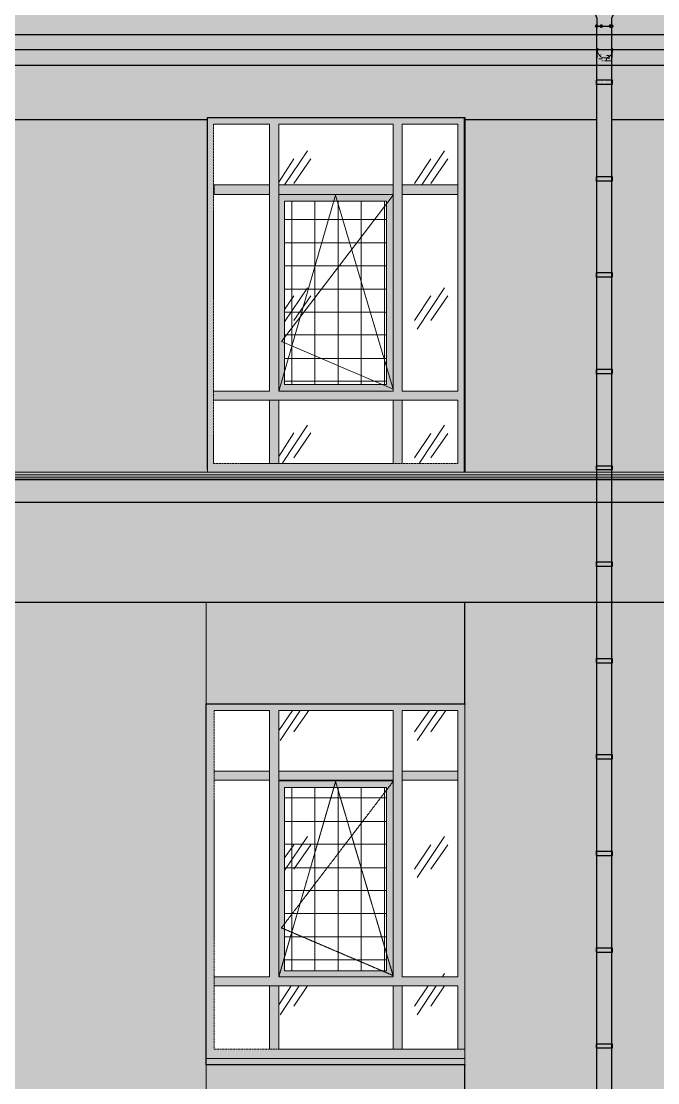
# Model space of a CAD drawing. Header units: millimetres. Extents: x -11345 to 411485, y -9810 to 73012.
# Drawn here: x 302648 to 306775, y 7960 to 14842 of the extents above; entities that cross this region are included whole.
import ezdxf

# ---------------------------------------------------------------- set-up
doc = ezdxf.new("R2010")
doc.units = ezdxf.units.MM
doc.linetypes.add('PDF_IMPORT', pattern=[1, 0.8, -0.2])
for name, color, linetype in [('PDF _Линии', 7, 'Continuous'), ('PDF _Стены внутренние', 7, 'Continuous'), ('PDF _Стены наружные', 7, 'Continuous'), ('PDF _Узлы', 7, 'Continuous')]:
    doc.layers.add(name, color=color, linetype=linetype)
for name, color, linetype, true_color in [('PDF _Обобщенные модели', 7, 'Continuous', 0xb5bcbf), ('PDF _Ограждение', 7, 'Continuous', 0x7f7f7f), ('PDF _Окна', 7, 'Continuous', 0x383e42), ('PDF _Стены штриховка поверхности', 7, 'Continuous', 0xcacbcc)]:
    doc.layers.add(name, color=color, linetype=linetype, true_color=true_color)

msp = doc.modelspace()

# ---------------------------------------------------------------- hatches: boundary and pattern name
at = {"layer": 'PDF _Линии', "transparency": 33554559}
for points in [[(306392.28528, 14810.18286), (306388.05225, 14818.64894), (306379.58617, 14822.88197), (306371.12009, 14818.64894), (306366.88705, 14810.18286), (306371.12009, 14801.71678), (306379.58617, 14797.48374), (306388.05225, 14801.71678)], [(306392.28528, 14810.18286), (306388.05225, 14818.64894), (306379.58617, 14822.88197), (306371.12009, 14818.64894), (306366.88705, 14810.18286), (306371.12009, 14801.71678), (306379.58617, 14797.48374), (306388.05225, 14801.71678)], [(306421.91655, 14810.18286), (306417.68351, 14818.64894), (306409.21744, 14822.88197), (306400.75136, 14818.64894), (306396.51832, 14810.18286), (306400.75136, 14801.71678), (306409.21744, 14797.48374), (306417.68351, 14801.71678)], [(306481.17909, 14810.18286), (306476.94605, 14818.64894), (306468.47997, 14822.88197), (306460.0139, 14818.64894), (306455.78086, 14810.18286), (306460.0139, 14801.71678), (306468.47997, 14797.48374), (306476.94605, 14801.71678)], [(306489.64517, 14810.18286), (306485.41213, 14818.64894), (306476.94605, 14822.88197), (306468.47997, 14818.64894), (306464.24694, 14810.18286), (306468.47997, 14801.71678), (306476.94605, 14797.48374), (306485.41213, 14801.71678)], [(306489.64517, 14810.18286), (306485.41213, 14818.64894), (306476.94605, 14822.88197), (306468.47997, 14818.64894), (306464.24694, 14810.18286), (306468.47997, 14801.71678), (306476.94605, 14797.48374), (306485.41213, 14801.71678)]]:
    msp.add_hatch(color=256, dxfattribs=at).paths.add_polyline_path(points)
at = {"layer": 'PDF _Обобщенные модели', "transparency": 33554559}
h = msp.add_hatch(color=256, dxfattribs=at)
h.paths.add_polyline_path([(306527.74251, 15030.30085), (306531.97555, 15038.76693), (306536.20859, 15042.99997), (306510.81036, 15042.99997), (306506.57732, 15038.76693), (306489.64517, 14996.43655), (306481.17909, 14987.97047), (306460.0139, 14962.57224), (306443.08174, 14958.3392), (306421.91655, 14954.10616), (306417.68351, 14958.3392), (306409.21744, 14958.3392), (306392.28528, 14962.57224), (306388.05225, 14971.03832), (306366.88705, 14996.43655), (306362.65402, 15000.66958), (306345.72186, 15042.99997), (306324.55667, 15042.99997), (306349.9549, 15000.66958), (306349.9549, 14996.43655), (306366.88705, 14971.03832), (306362.65402, 14975.27135), (306354.18794, 14987.97047), (306349.9549, 14996.43655), (306345.72186, 15004.90262), (306337.25579, 15017.60174), (306328.78971, 15030.30085), (306333.02275, 15017.60174), (306337.25579, 15004.90262), (306337.25579, 14987.97047), (306333.02275, 14975.27135), (306333.02275, 14971.03832), (306337.25579, 14958.3392), (306345.72186, 14937.17401), (306349.9549, 14924.47489), (306354.18794, 14916.00882), (306379.58617, 14860.97932), (306379.58617, 14636.62829), (306383.81921, 14628.16221), (306383.81921, 14623.92917), (306379.58617, 14636.62829), (306379.58617, 14458.84068), (306375.35313, 14458.84068), (306379.58617, 14433.44245), (306379.58617, 13832.351), (306375.35313, 13832.351), (306379.58617, 13806.95277), (306379.58617, 13210.09436), (306375.35313, 13210.09436), (306379.58617, 13184.69613), (306379.58617, 12583.60469), (306375.35313, 12583.60469), (306379.58617, 12558.20646), (306379.58617, 11957.11501), (306375.35313, 11957.11501), (306375.35313, 11935.94982), (306379.58617, 11935.94982), (306379.58617, 11334.85838), (306375.35313, 11334.85838), (306379.58617, 11309.46014), (306379.58617, 10708.3687), (306375.35313, 10708.3687), (306379.58617, 10682.97047), (306379.58617, 10086.11206), (306375.35313, 10086.11206), (306375.35313, 10060.71383), (306379.58617, 10060.71383), (306379.58617, 9459.62239), (306375.35313, 9459.62239), (306375.35313, 9434.22416), (306379.58617, 9434.22416), (306379.58617, 8833.13271), (306375.35313, 8833.13271), (306379.58617, 8807.73448), (306379.58617, 8210.87607), (306375.35313, 8210.87607), (306379.58617, 8185.47784), (306379.58617, 7584.3864), (306375.35313, 7584.3864), (306375.35313, 7558.98817), (306379.58617, 7558.98817), (306379.58617, 6957.89672), (306375.35313, 6957.89672), (306375.35313, 6932.49849), (306379.58617, 6932.49849), (306379.58617, 6335.64009), (306375.35313, 6335.64009), (306375.35313, 6310.24186), (306379.58617, 6310.24186), (306379.58617, 5709.15041), (306375.35313, 5709.15041), (306379.58617, 5683.75218), (306379.58617, 5412.83773), (306476.94605, 5412.83773), (306476.94605, 14632.39525), (306472.71301, 14623.92917), (306472.71301, 14628.16221), (306476.94605, 14636.62829), (306476.94605, 14860.97932), (306502.34428, 14916.00882), (306506.57732, 14924.47489), (306510.81036, 14937.17401), (306515.0434, 14945.64009), (306523.50947, 14966.80528), (306527.74251, 14971.03832), (306523.50947, 14983.73743), (306523.50947, 15009.13566), (306527.74251, 15026.06781)])
h.paths.add_polyline_path([(306502.34428, 14987.97047), (306504.4608, 14990.08699), (306502.34428, 14983.73743), (306493.8782, 14975.27135)], flags=0)
h.paths.add_polyline_path([(306485.41213, 14962.57224), (306489.64517, 14968.9218), (306489.64517, 14966.80528), (306481.17909, 14956.22268), (306481.17909, 14958.3392)], flags=0)
h.paths.add_polyline_path([(306388.05225, 14636.62829), (306385.93573, 14642.97784), (306392.28528, 14636.62829)], flags=0)
h.paths.add_polyline_path([(306409.21744, 14623.92917), (306417.68351, 14619.69613), (306413.45048, 14619.69613)], flags=0)
h.paths.add_polyline_path([(306392.28528, 14615.46309), (306400.75136, 14611.23006), (306404.9844, 14606.99702), (306396.51832, 14611.23006)], flags=0)
h.paths.add_polyline_path([(306468.47997, 14606.99702), (306464.24694, 14598.53094), (306464.24694, 14602.76398)], flags=0)
h.paths.add_polyline_path([(306455.78086, 14594.2979), (306451.54782, 14590.06486), (306443.08174, 14587.24284), (306443.08174, 14590.06486), (306447.31478, 14590.06486)], flags=0)
h.paths.add_polyline_path([(306430.38263, 14458.84068), (306430.38263, 14433.44245), (306426.14959, 14458.84068)], flags=0)
h.paths.add_polyline_path([(306417.68351, 14598.53094), (306417.68351, 14589.00661), (306416.52905, 14589.29522), (306414.50874, 14595.35616)], flags=0)
h.paths.add_polyline_path([(306438.84871, 14602.76398), (306430.38263, 14598.53094), (306434.61567, 14602.76398), (306427.84281, 14599.37755), (306417.68351, 14602.76398), (306434.61567, 14602.76398)], flags=0)
h.paths.add_polyline_path([(306460.0139, 14615.46309), (306460.0139, 14612.64107), (306455.78086, 14609.81904), (306455.78086, 14611.23006)], flags=0)
h.paths.add_polyline_path([(306472.71301, 14649.3274), (306472.71301, 14645.09436), (306468.47997, 14640.86132)], flags=0)
for points in [[(306379.58617, 14458.84068), (306379.58617, 14463.07371), (306375.35313, 14463.07371), (306371.12009, 14458.84068), (306375.35313, 14454.60764), (306379.58617, 14454.60764)], [(306379.58617, 14433.44245), (306379.58617, 14437.67548), (306375.35313, 14437.67548), (306371.12009, 14433.44245), (306375.35313, 14429.20941), (306379.58617, 14429.20941)], [(306379.58617, 13832.351), (306379.58617, 13836.58404), (306375.35313, 13836.58404), (306371.12009, 13832.351), (306375.35313, 13828.11796), (306379.58617, 13828.11796)], [(306379.58617, 13806.95277), (306379.58617, 13811.18581), (306375.35313, 13811.18581), (306371.12009, 13806.95277), (306375.35313, 13802.71973), (306379.58617, 13802.71973)], [(306379.58617, 13210.09436), (306379.58617, 13214.3274), (306375.35313, 13214.3274), (306371.12009, 13210.09436), (306375.35313, 13205.86132), (306379.58617, 13205.86132)], [(306379.58617, 13184.69613), (306379.58617, 13188.92917), (306375.35313, 13188.92917), (306371.12009, 13184.69613), (306375.35313, 13180.46309), (306379.58617, 13180.46309)], [(306379.58617, 12583.60469), (306379.58617, 12587.83773), (306375.35313, 12587.83773), (306371.12009, 12583.60469), (306375.35313, 12579.37165), (306379.58617, 12579.37165)], [(306379.58617, 12558.20646), (306379.58617, 12562.4395), (306375.35313, 12562.4395), (306371.12009, 12558.20646), (306375.35313, 12553.97342), (306379.58617, 12553.97342)], [(306379.58617, 11957.11501), (306379.58617, 11961.34805), (306375.35313, 11961.34805), (306371.12009, 11957.11501), (306375.35313, 11952.88197), (306379.58617, 11952.88197)], [(306379.58617, 11935.94982), (306379.58617, 11940.18286), (306375.35313, 11940.18286), (306371.12009, 11935.94982), (306375.35313, 11931.71678), (306379.58617, 11931.71678)], [(306379.58617, 11334.85838), (306379.58617, 11339.09141), (306375.35313, 11339.09141), (306371.12009, 11334.85838), (306375.35313, 11330.62534), (306379.58617, 11330.62534)], [(306379.58617, 11309.46014), (306379.58617, 11313.69318), (306375.35313, 11313.69318), (306371.12009, 11309.46014), (306375.35313, 11305.22711), (306379.58617, 11305.22711)], [(306379.58617, 10708.3687), (306379.58617, 10712.60174), (306375.35313, 10712.60174), (306371.12009, 10708.3687), (306375.35313, 10704.13566), (306379.58617, 10704.13566)], [(306379.58617, 10682.97047), (306379.58617, 10687.20351), (306375.35313, 10687.20351), (306371.12009, 10682.97047), (306375.35313, 10678.73743), (306379.58617, 10678.73743)], [(306379.58617, 10086.11206), (306379.58617, 10090.3451), (306375.35313, 10090.3451), (306371.12009, 10086.11206), (306375.35313, 10081.87902), (306379.58617, 10081.87902)], [(306379.58617, 10060.71383), (306379.58617, 10064.94687), (306375.35313, 10064.94687), (306371.12009, 10060.71383), (306375.35313, 10056.48079), (306379.58617, 10056.48079)], [(306379.58617, 9459.62239), (306379.58617, 9463.85543), (306375.35313, 9463.85543), (306371.12009, 9459.62239), (306375.35313, 9455.38935), (306379.58617, 9455.38935)], [(306379.58617, 9434.22416), (306379.58617, 9438.4572), (306375.35313, 9438.4572), (306371.12009, 9434.22416), (306375.35313, 9429.99112), (306379.58617, 9429.99112)], [(306379.58617, 8833.13271), (306379.58617, 8837.36575), (306375.35313, 8837.36575), (306371.12009, 8833.13271), (306375.35313, 8828.89967), (306379.58617, 8828.89967)], [(306379.58617, 8807.73448), (306379.58617, 8811.96752), (306375.35313, 8811.96752), (306371.12009, 8807.73448), (306375.35313, 8803.50144), (306379.58617, 8803.50144)], [(306379.58617, 8210.87607), (306379.58617, 8215.10911), (306375.35313, 8215.10911), (306371.12009, 8210.87607), (306375.35313, 8206.64304), (306379.58617, 8206.64304)], [(306379.58617, 8185.47784), (306379.58617, 8189.71088), (306375.35313, 8189.71088), (306371.12009, 8185.47784), (306375.35313, 8181.24481), (306379.58617, 8181.24481)]]:
    msp.add_hatch(color=7, dxfattribs=at).paths.add_polyline_path(points)
at = {"layer": 'PDF _Ограждение', "true_color": 0x373f43, "transparency": 33554559}
for points in [[(306379.58617, 11919.01767), (299187.65402, 11919.01767), (299187.65402, 11868.22121), (306379.58617, 11868.22121)], [(321135.95785, 11919.01767), (306476.94605, 11919.01767), (306476.94605, 11868.22121), (321135.95785, 11868.22121)]]:
    msp.add_hatch(color=149, dxfattribs=at).paths.add_polyline_path(points)
at = {"layer": 'PDF _Окна', "transparency": 33554687}
h = msp.add_hatch(color=256, dxfattribs=at)
h.paths.add_polyline_path([(305118.14074, 13781.55454), (305118.14074, 14175.22711), (305477.949, 14175.22711), (305477.949, 13781.55454)])
h.paths.add_polyline_path([(304258.83396, 11974.04717), (303894.79266, 11974.04717), (303894.79266, 12384.65189), (304258.83396, 12384.65189)], flags=0)
h.paths.add_polyline_path([(304318.09649, 11974.04717), (304318.09649, 12384.65189), (305058.8782, 12384.65189), (305058.8782, 11974.04717)], flags=0)
h.paths.add_polyline_path([(305520.27938, 11919.01767), (305520.27938, 14217.55749), (303856.69531, 14217.55749), (303856.69531, 11919.01767)], flags=0)
h.paths.add_polyline_path([(305058.8782, 12448.14746), (305058.8782, 12443.91442), (304356.19384, 12443.91442)], flags=0)
h.paths.add_polyline_path([(305016.54782, 12486.24481), (304356.19384, 12486.24481), (304356.19384, 13675.72858), (305016.54782, 13675.72858)], flags=0)
h.paths.add_polyline_path([(305118.14074, 11974.04717), (305118.14074, 12384.65189), (305477.949, 12384.65189), (305477.949, 11974.04717)], flags=0)
h.paths.add_polyline_path([(305058.8782, 13781.55454), (304318.09649, 13781.55454), (304318.09649, 14175.22711), (305058.8782, 14175.22711)], flags=0)
h.paths.add_polyline_path([(305118.14074, 13718.05897), (305477.949, 13718.05897), (305477.949, 12443.91442), (305118.14074, 12443.91442)], flags=0)
h.paths.add_polyline_path([(303894.79266, 12443.91442), (303894.79266, 14175.22711), (304258.83396, 14175.22711), (304258.83396, 13781.55454), (303899.0257, 13781.55454), (303899.0257, 13718.05897), (304258.83396, 13718.05897), (304258.83396, 12443.91442)], flags=0)
h = msp.add_hatch(color=256, dxfattribs=at)
h.dxf.hatch_style = 1
h.paths.add_polyline_path([(304258.83396, 10373.95867), (303899.0257, 10373.95867), (303899.0257, 9980.2861), (304258.83396, 9980.2861)], flags=16)
h.paths.add_polyline_path([(305058.8782, 10373.95867), (304406.9903, 10373.95867), (304318.09649, 10373.95867), (304318.09649, 9980.2861), (305058.8782, 9980.2861)], flags=16)
h.paths.add_polyline_path([(305477.949, 10373.95867), (305118.14074, 10373.95867), (305118.14074, 9980.2861), (305477.949, 9980.2861)], flags=16)
h.paths.add_polyline_path([(305477.949, 9921.02357), (305118.14074, 9921.02357), (305118.14074, 8646.87902), (305477.949, 8646.87902)], flags=16)
h.paths.add_polyline_path([(305016.54782, 9874.46014), (304356.19384, 9874.46014), (304356.19384, 8684.97637), (305016.54782, 8684.97637)], flags=16)
h.paths.add_polyline_path([(304258.83396, 9921.02357), (303899.0257, 9921.02357), (303899.0257, 8646.87902), (304258.83396, 8646.87902)], flags=16)
h.paths.add_polyline_path([(304258.83396, 8587.61649), (303899.0257, 8587.61649), (303899.0257, 8177.01177), (304258.83396, 8177.01177)], flags=16)
h.paths.add_polyline_path([(305058.8782, 8587.61649), (304398.52422, 8587.61649), (304318.09649, 8587.61649), (304318.09649, 8177.01177), (305058.8782, 8177.01177)], flags=16)
h.paths.add_polyline_path([(305477.949, 8587.61649), (305118.14074, 8587.61649), (305118.14074, 8177.01177), (305477.949, 8177.01177)], flags=16)
h.paths.add_polyline_path([(305524.51242, 8075.41885), (305524.51242, 8117.74923), (303848.22924, 8113.51619), (303848.22924, 8075.41885)])
h.paths.add_polyline_path([(305524.51242, 8646.87902), (305520.27938, 10373.95867), (305520.27938, 10416.28905), (303848.22924, 10416.28905), (303848.22924, 8117.74923), (305524.51242, 8117.74923)])
at = {"layer": 'PDF _Стены наружные', "transparency": 33554687}
for points in [[(305528.74546, 10416.28905), (305528.74546, 10420.52209), (305524.51242, 10420.52209), (305520.27938, 10416.28905), (305524.51242, 10412.05602), (305528.74546, 10412.05602)], [(303852.46228, 8075.41885), (303852.46228, 8079.65189), (303848.22924, 8079.65189), (303843.9962, 8075.41885), (303848.22924, 8071.18581), (303852.46228, 8071.18581)], [(305528.74546, 8075.41885), (305528.74546, 8079.65189), (305524.51242, 8079.65189), (305520.27938, 8075.41885), (305524.51242, 8071.18581), (305528.74546, 8071.18581)]]:
    msp.add_hatch(color=256, dxfattribs=at).paths.add_polyline_path(points)
at = {"layer": 'PDF _Стены штриховка поверхности', "true_color": 0xfbfbf4, "transparency": 33554687}
h = msp.add_hatch(color=7, dxfattribs=at)
h.paths.add_polyline_path([(299234.21744, 14755.15336), (299234.21744, 14733.98817), (299268.08174, 14742.45425), (299297.71301, 14657.79348), (306379.58617, 14657.79348), (306379.58617, 14860.97932), (306375.35313, 14865.21236), (306337.25579, 14954.10616), (299263.84871, 14954.10616), (299263.84871, 14924.47489), (299238.45048, 14865.21236), (299238.45048, 14767.85248)])
h.paths.add_polyline_path([(299187.65402, 14484.23891), (299187.65402, 13878.91442), (299191.88705, 13878.91442), (299191.88705, 13853.51619), (299187.65402, 13853.51619), (299187.65402, 13252.42475), (299191.88705, 13252.42475), (299191.88705, 13227.02652), (299187.65402, 13227.02652), (299187.65402, 12621.70203), (299191.88705, 12621.70203), (299191.88705, 12596.3038), (299187.65402, 12596.3038), (299187.65402, 11990.97932), (299191.88705, 11990.97932), (299191.88705, 11969.81413), (299187.65402, 11969.81413), (299187.65402, 11919.01767), (299839.54192, 11919.01767), (299839.54192, 12621.70203), (299835.30888, 13227.02652), (299835.30888, 14204.85838), (299839.54192, 14204.85838), (299839.54192, 14217.55749), (301490.42688, 14217.55749), (301494.65992, 14204.85838), (301494.65992, 11919.01767), (303856.69531, 11919.01767), (303856.69531, 14217.55749), (305524.51242, 14217.55749), (305524.51242, 11919.01767), (306379.58617, 11919.01767), (306379.58617, 14657.79348), (299297.71301, 14653.56044), (299297.71301, 14649.3274), (299251.14959, 14632.39525), (299234.21744, 14619.69613), (299225.75136, 14619.69613), (299208.81921, 14598.53094), (299191.88705, 14568.89967), (299191.88705, 14556.20056), (299187.65402, 14539.2684), (299187.65402, 14509.63714), (299191.88705, 14509.63714), (299191.88705, 14484.23891)])
h = msp.add_hatch(color=7, dxfattribs=at)
h.paths.add_polyline_path([(311907.93425, 11919.01767), (311907.93425, 14217.55749), (313571.51832, 14217.55749), (313571.51832, 11919.01767), (321135.95785, 11919.01767), (321135.95785, 14869.4454), (321097.86051, 14954.10616), (306519.27643, 14954.10616), (306481.17909, 14869.4454), (306476.94605, 14860.97932), (306476.94605, 11919.01767), (307869.61567, 11919.01767), (307869.61567, 14217.55749), (309528.9667, 14217.55749), (309528.9667, 11919.01767)])
h.paths.add_polyline_path([(309550.13189, 11935.94982), (309545.89885, 14204.85838), (309550.13189, 14204.85838)], flags=0)
for points in [[(299187.65402, 11339.09141), (299187.65402, 10733.76693), (299191.88705, 10733.76693), (299191.88705, 10712.60174), (299187.65402, 10712.60174), (299187.65402, 10107.27725), (299191.88705, 10107.27725), (299191.88705, 10081.87902), (299187.65402, 10081.87902), (299187.65402, 9476.55454), (299191.88705, 9476.55454), (299191.88705, 9455.38935), (299187.65402, 9455.38935), (299187.65402, 8850.06486), (299191.88705, 8850.06486), (299191.88705, 8824.66663), (299187.65402, 8824.66663), (299187.65402, 8219.34215), (299191.88705, 8219.34215), (299191.88705, 8193.94392), (299187.65402, 8193.94392), (299187.65402, 7592.85248), (299191.88705, 7592.85248), (299191.88705, 7567.45425), (299187.65402, 7567.45425), (299187.65402, 6962.12976), (299191.88705, 6962.12976), (299191.88705, 6936.73153), (299187.65402, 6936.73153), (299187.65402, 6335.64009), (299191.88705, 6335.64009), (299191.88705, 6310.24186), (299187.65402, 6310.24186), (299187.65402, 5704.91737), (299191.88705, 5704.91737), (299191.88705, 5679.51914), (299187.65402, 5679.51914), (299187.65402, 5552.52799), (299217.28528, 5531.3628), (299217.28528, 5497.49849), (299187.65402, 5497.49849), (299187.65402, 5412.83773), (299852.24104, 5412.83773), (299852.24104, 6276.37755), (299818.37673, 6276.37755), (299818.37673, 11076.64304), (301515.82511, 11076.64304), (301511.59207, 8075.41885), (301511.59207, 6276.37755), (301553.92245, 6276.37755), (301553.92245, 5412.83773), (303852.46228, 5412.83773), (303852.46228, 6276.37755), (303848.22924, 6276.37755), (303848.22924, 11076.64304), (305524.51242, 11076.64304), (305524.51242, 6276.37755), (305528.74546, 6276.37755), (305528.74546, 5412.83773), (306379.58617, 5412.83773), (306379.58617, 11868.22121), (299187.65402, 11868.22121), (299187.65402, 11364.48964), (299191.88705, 11364.48964), (299191.88705, 11339.09141)], [(311898.53679, 10416.28905), (311899.46818, 11076.64304), (313567.28528, 11076.64304), (313567.28528, 6276.37755), (313579.9844, 6276.37755), (313579.9844, 5412.83773), (316394.9549, 5412.83773), (316394.9549, 5654.12091), (316255.26464, 5654.12091), (316255.26464, 5658.35395), (316318.76021, 5658.35395), (316318.76021, 5717.61649), (316890.22039, 6153.61944), (316894.45343, 6157.85248), (316898.68646, 6153.61944), (317470.14664, 5717.61649), (317470.14664, 5658.35395), (317533.64222, 5658.35395), (317533.64222, 5654.12091), (317393.95195, 5654.12091), (317393.95195, 5412.83773), (321135.95785, 5412.83773), (321135.95785, 11868.22121), (306476.94605, 11868.22121), (306476.94605, 5412.83773), (307238.89295, 5412.83773), (307238.89295, 6153.61944), (307213.49472, 6153.61944), (307213.49472, 6157.85248), (307243.12599, 6157.85248), (307243.12599, 6555.75808), (307166.9313, 6555.75808), (307166.9313, 6619.25366), (307742.62452, 7055.25661), (307865.38263, 6962.12976), (307873.84871, 6957.89672), (307873.84871, 8075.41885), (307869.61567, 8075.41885), (307869.61567, 11076.64304), (309528.9667, 11076.64304), (309528.9667, 6276.37755), (309533.19974, 6276.37755), (309533.19974, 5412.83773), (311903.70121, 5412.83773), (311903.70121, 6276.37755), (311899.46818, 6276.37755), (311899.46818, 8075.41885), (311895.23514, 8075.41885), (311897.09003, 9390.53531), (311899.46818, 8075.41885), (311899.46818, 10416.28905)]]:
    msp.add_hatch(color=7, dxfattribs=at).paths.add_polyline_path(points)
at = {"layer": 'PDF _Стены штриховка поверхности', "true_color": 0x88d4d9, "transparency": 33554687}
for points in [[(305524.51242, 11076.64304), (303848.22924, 11076.64304), (303848.22924, 10416.28905), (305524.51242, 10416.28905)], [(305524.51242, 8075.41885), (303848.22924, 8075.41885), (303848.22924, 6276.37755), (305524.51242, 6276.37755)]]:
    msp.add_hatch(color=133, dxfattribs=at).paths.add_polyline_path(points)

# ---------------------------------------------------------------- linework, layer by layer
at = {"layer": 'PDF _Линии', "lineweight": 30}
for points in [[(306333.02275, 14971.03832), (306379.58617, 14860.97932), (306379.58617, 14810.18286), (306388.05225, 14810.18286), (306392.28528, 14810.18286), (306409.21744, 14810.18286), (306430.38263, 14810.18286), (306447.31478, 14810.18286), (306451.54782, 14810.18286), (306468.47997, 14810.18286), (306476.94605, 14810.18286), (306476.94605, 14860.97932), (306527.74251, 14971.03832), (306523.50947, 14975.27135), (306523.50947, 14992.20351), (306523.50947, 15017.60174), (306536.20859, 15042.99997), (306510.81036, 15042.99997)], [(306379.58617, 5412.83773), (306379.58617, 14446.14156), (306379.58617, 14492.70498), (306379.58617, 14501.17106), (306379.58617, 14505.4041), (306379.58617, 14509.63714), (306379.58617, 14518.10321), (306379.58617, 14522.33625), (306379.58617, 14530.80233), (306379.58617, 14535.03537), (306379.58617, 14539.2684), (306379.58617, 14547.73448), (306379.58617, 14551.96752), (306379.58617, 14556.20056), (306379.58617, 14564.66663), (306379.58617, 14568.89967), (306379.58617, 14573.13271), (306379.58617, 14577.36575), (306379.58617, 14581.59879), (306379.58617, 14585.83183), (306379.58617, 14594.2979), (306379.58617, 14598.53094), (306379.58617, 14602.76398), (306379.58617, 14606.99702), (306379.58617, 14611.23006), (306379.58617, 14615.46309), (306379.58617, 14619.69613), (306379.58617, 14623.92917), (306379.58617, 14628.16221), (306379.58617, 14632.39525), (306379.58617, 14636.62829), (306379.58617, 14649.3274), (306379.58617, 14606.99702), (306379.58617, 14623.92917), (306379.58617, 14628.16221), (306379.58617, 14632.39525), (306379.58617, 14636.62829), (306379.58617, 14640.86132), (306379.58617, 14645.09436), (306379.58617, 14649.3274), (306379.58617, 14653.56044), (306379.58617, 14657.79348), (306379.58617, 14662.02652), (306379.58617, 14666.25955), (306379.58617, 14674.72563), (306379.58617, 14678.95867), (306379.58617, 14683.19171), (306379.58617, 14687.42475), (306379.58617, 14691.65779), (306379.58617, 14700.12386), (306379.58617, 14704.3569), (306379.58617, 14708.58994), (306379.58617, 14712.82298), (306379.58617, 14721.28905), (306379.58617, 14725.52209), (306379.58617, 14733.98817), (306379.58617, 14738.22121), (306379.58617, 14742.45425), (306379.58617, 14750.92032), (306379.58617, 14755.15336), (306379.58617, 14763.61944), (306379.58617, 14810.18286)], [(306476.94605, 5412.83773), (306476.94605, 14446.14156), (306476.94605, 14492.70498), (306476.94605, 14501.17106), (306476.94605, 14505.4041), (306476.94605, 14509.63714), (306476.94605, 14518.10321), (306476.94605, 14522.33625), (306476.94605, 14530.80233), (306476.94605, 14535.03537), (306476.94605, 14539.2684), (306476.94605, 14547.73448), (306476.94605, 14551.96752), (306476.94605, 14556.20056), (306476.94605, 14560.4336), (306476.94605, 14568.89967), (306476.94605, 14573.13271), (306476.94605, 14577.36575), (306476.94605, 14581.59879), (306476.94605, 14585.83183), (306476.94605, 14590.06486), (306476.94605, 14594.2979), (306476.94605, 14598.53094), (306476.94605, 14602.76398), (306476.94605, 14606.99702), (306476.94605, 14611.23006), (306476.94605, 14615.46309), (306476.94605, 14619.69613), (306476.94605, 14623.92917), (306476.94605, 14628.16221), (306476.94605, 14632.39525), (306476.94605, 14645.09436), (306476.94605, 14606.99702), (306476.94605, 14619.69613), (306476.94605, 14623.92917), (306476.94605, 14628.16221), (306476.94605, 14632.39525), (306476.94605, 14636.62829), (306476.94605, 14640.86132), (306476.94605, 14645.09436), (306476.94605, 14649.3274), (306476.94605, 14653.56044), (306476.94605, 14657.79348), (306476.94605, 14662.02652), (306476.94605, 14666.25955), (306476.94605, 14674.72563), (306476.94605, 14678.95867), (306476.94605, 14683.19171), (306476.94605, 14687.42475), (306476.94605, 14691.65779), (306476.94605, 14700.12386), (306476.94605, 14704.3569), (306476.94605, 14708.58994), (306476.94605, 14712.82298), (306476.94605, 14721.28905), (306476.94605, 14725.52209), (306476.94605, 14733.98817), (306476.94605, 14738.22121), (306476.94605, 14742.45425), (306476.94605, 14750.92032), (306476.94605, 14755.15336), (306476.94605, 14763.61944), (306476.94605, 14810.18286)], [(301490.42688, 11919.01767), (301490.42688, 14204.85838), (303856.69531, 14204.85838), (303856.69531, 14217.55749), (305524.51242, 14217.55749), (305524.51242, 11919.01767)], [(303856.69531, 11935.94982), (303856.69531, 14204.85838)], [(305520.27938, 14217.55749), (305520.27938, 11935.94982)], [(305524.51242, 14204.85838), (305524.51242, 14217.55749)], [(305524.51242, 11935.94982), (305524.51242, 14204.85838), (306379.58617, 14204.85838)], [(306476.94605, 14204.85838), (307869.61567, 14204.85838), (307869.61567, 14217.55749), (309528.9667, 14217.55749), (309528.9667, 14204.85838), (309528.9667, 11935.94982), (309528.9667, 14217.55749)], [(305524.51242, 6276.37755), (305524.51242, 8075.41885), (303848.22924, 8075.41885), (303848.22924, 10416.28905), (305524.51242, 10416.28905), (305524.51242, 11076.64304)]]:
    msp.add_lwpolyline(points, dxfattribs=at)
at = {"layer": 'PDF _Линии', "lineweight": 30, "ltscale": 146.595292}
for points in [[(299234.21744, 14755.15336), (321694.71891, 14755.15336)], [(299297.71301, 14657.79348), (321673.55372, 14657.79348)], [(299191.88705, 14556.20056), (321652.38853, 14556.20056)], [(299187.65402, 11724.2979), (321698.95195, 11724.2979)], [(298929.43868, 11076.64304), (321665.08764, 11076.64304)]]:
    msp.add_lwpolyline(points, dxfattribs=at)
at = {"layer": 'PDF _Линии', "lineweight": 30}
for points in [[(306386.32482, 14664.95211, 0.0614111597), (306384.68234, 14653.15269, -0.0614111597)], [(306482.02984, 14651.6299, 0.0696695584), (306480.36718, 14665.02744, -0.0696695584)], [(306380.4412, 14610.01744, 0.0145732996), (306380.5263, 14607.18151, -0.0145732996)]]:
    msp.add_lwpolyline(points, format="xyb", close=True, dxfattribs=at)
for points in [[(306481.17909, 14433.44245), (306481.17909, 14458.84068), (306430.38263, 14458.84068), (306375.35313, 14458.84068), (306375.35313, 14433.44245), (306430.38263, 14433.44245)], [(306481.17909, 13806.95277), (306481.17909, 13832.351), (306430.38263, 13832.351), (306375.35313, 13832.351), (306375.35313, 13806.95277), (306430.38263, 13806.95277)], [(306481.17909, 13184.69613), (306481.17909, 13210.09436), (306430.38263, 13210.09436), (306375.35313, 13210.09436), (306375.35313, 13184.69613), (306430.38263, 13184.69613)], [(306481.17909, 12558.20646), (306481.17909, 12583.60469), (306430.38263, 12583.60469), (306375.35313, 12583.60469), (306375.35313, 12558.20646), (306430.38263, 12558.20646)], [(306481.17909, 11935.94982), (306481.17909, 11957.11501), (306430.38263, 11957.11501), (306375.35313, 11957.11501), (306375.35313, 11935.94982), (306430.38263, 11935.94982)], [(306481.17909, 11309.46014), (306481.17909, 11334.85838), (306430.38263, 11334.85838), (306375.35313, 11334.85838), (306375.35313, 11309.46014), (306430.38263, 11309.46014)], [(306481.17909, 10682.97047), (306481.17909, 10708.3687), (306430.38263, 10708.3687), (306375.35313, 10708.3687), (306375.35313, 10682.97047), (306430.38263, 10682.97047)], [(306481.17909, 10060.71383), (306481.17909, 10086.11206), (306430.38263, 10086.11206), (306375.35313, 10086.11206), (306375.35313, 10060.71383), (306430.38263, 10060.71383)], [(306481.17909, 9434.22416), (306481.17909, 9459.62239), (306430.38263, 9459.62239), (306375.35313, 9459.62239), (306375.35313, 9434.22416), (306430.38263, 9434.22416)], [(306481.17909, 8807.73448), (306481.17909, 8833.13271), (306430.38263, 8833.13271), (306375.35313, 8833.13271), (306375.35313, 8807.73448), (306430.38263, 8807.73448)], [(306481.17909, 8185.47784), (306481.17909, 8210.87607), (306430.38263, 8210.87607), (306375.35313, 8210.87607), (306375.35313, 8185.47784), (306430.38263, 8185.47784)]]:
    msp.add_lwpolyline(points, close=True, dxfattribs=at)
at = {"layer": 'PDF _Линии', "lineweight": 9, "ltscale": 3.168393}
msp.add_lwpolyline([(305058.8782, 13713.82593), (304335.02865, 12765.62534), (305058.8782, 12456.61354), (304686.37083, 13713.82593), (304318.09649, 12443.91442)], dxfattribs=at)
at = {"layer": 'PDF _Линии', "lineweight": 9}
for points in [[(305016.54782, 13675.72858), (304356.19384, 13675.72858), (304356.19384, 12486.24481), (305016.54782, 12486.24481)], [(305016.54782, 9874.46014), (304356.19384, 9874.46014), (304356.19384, 8684.97637), (305016.54782, 8684.97637)]]:
    msp.add_lwpolyline(points, close=True, dxfattribs=at)
at = {"layer": 'PDF _Линии', "linetype": 'PDF_IMPORT', "lineweight": 9, "ltscale": 3.168393}
msp.add_lwpolyline([(305058.8782, 9912.55749), (304335.02865, 8964.3569), (305058.8782, 8655.3451), (304686.37083, 9912.55749), (304318.09649, 8646.87902)], dxfattribs=at)
at = {"layer": 'PDF _Обобщенные модели', "lineweight": 0}
for points in [[(306383.81921, 14649.3274), (306379.58617, 14657.79348), (306383.81921, 14649.3274)], [(306379.58617, 14623.92917), (306379.58617, 14623.92917), (306379.58617, 14623.92917)], [(306379.58617, 14623.92917), (306379.58617, 14623.92917), (306379.58617, 14623.92917)], [(306383.81921, 14615.46309), (306379.58617, 14623.92917), (306383.81921, 14615.46309)], [(306379.58617, 14623.92917), (306379.58617, 14623.92917), (306379.58617, 14623.92917)], [(306379.58617, 14623.92917), (306379.58617, 14623.92917), (306379.58617, 14623.92917)], [(306379.58617, 14623.92917), (306379.58617, 14623.92917), (306379.58617, 14623.92917)], [(306379.58617, 14619.69613), (306379.58617, 14619.69613), (306379.58617, 14619.69613)], [(306379.58617, 14619.69613), (306379.58617, 14619.69613), (306379.58617, 14619.69613)], [(306379.58617, 14619.69613), (306379.58617, 14619.69613), (306379.58617, 14619.69613)], [(306379.58617, 14619.69613), (306379.58617, 14619.69613), (306379.58617, 14619.69613)], [(306379.58617, 14619.69613), (306379.58617, 14619.69613), (306379.58617, 14619.69613)], [(306383.81921, 14615.46309), (306379.58617, 14615.46309), (306383.81921, 14615.46309)], [(306392.28528, 14598.53094), (306392.28528, 14598.53094), (306392.28528, 14598.53094)], [(306392.28528, 14598.53094), (306392.28528, 14598.53094), (306392.28528, 14598.53094)], [(306392.28528, 14598.53094), (306392.28528, 14598.53094), (306392.28528, 14598.53094)], [(306417.68351, 14598.53094), (306392.28528, 14598.53094), (306417.68351, 14598.53094)], [(306409.21744, 14623.92917), (306404.9844, 14623.92917), (306409.21744, 14623.92917)], [(306476.94605, 14657.79348), (306430.38263, 14657.79348), (306476.94605, 14657.79348)], [(306430.38263, 14598.53094), (306430.38263, 14598.53094), (306430.38263, 14598.53094)], [(306460.0139, 14619.69613), (306443.08174, 14619.69613), (306460.0139, 14619.69613)], [(306464.24694, 14602.76398), (306443.08174, 14602.76398), (306464.24694, 14602.76398)], [(306443.08174, 14590.06486), (306443.08174, 14598.53094), (306443.08174, 14590.06486)], [(306451.54782, 14606.99702), (306447.31478, 14606.99702), (306451.54782, 14606.99702)], [(306455.78086, 14611.23006), (306460.0139, 14615.46309), (306455.78086, 14611.23006)], [(306464.24694, 14602.76398), (306464.24694, 14602.76398), (306464.24694, 14602.76398)], [(306464.24694, 14602.76398), (306464.24694, 14602.76398), (306464.24694, 14602.76398)], [(306464.24694, 14598.53094), (306464.24694, 14598.53094), (306464.24694, 14598.53094)], [(306476.94605, 14636.62829), (306476.94605, 14636.62829), (306476.94605, 14636.62829)], [(306476.94605, 14632.39525), (306476.94605, 14632.39525), (306476.94605, 14632.39525)], [(306476.94605, 14632.39525), (306476.94605, 14632.39525), (306476.94605, 14632.39525)], [(306476.94605, 14623.92917), (306476.94605, 14632.39525), (306476.94605, 14623.92917)], [(306476.94605, 14623.92917), (306476.94605, 14623.92917), (306476.94605, 14623.92917)], [(306476.94605, 14623.92917), (306476.94605, 14623.92917), (306476.94605, 14623.92917)], [(306476.94605, 14623.92917), (306476.94605, 14623.92917), (306476.94605, 14623.92917)], [(306476.94605, 14619.69613), (306476.94605, 14619.69613), (306476.94605, 14619.69613)], [(306476.94605, 14619.69613), (306476.94605, 14619.69613), (306476.94605, 14619.69613)], [(306476.94605, 14619.69613), (306476.94605, 14619.69613), (306476.94605, 14619.69613)], [(306476.94605, 14615.46309), (306476.94605, 14619.69613), (306476.94605, 14615.46309)], [(306417.68351, 14585.83183), (306413.45048, 14585.83183), (306417.68351, 14585.83183)], [(306430.38263, 14585.83183), (306426.14959, 14585.83183), (306430.38263, 14585.83183)], [(306430.38263, 14585.83183), (306430.38263, 14585.83183), (306430.38263, 14585.83183)], [(306476.94605, 14585.83183), (306434.61567, 14585.83183), (306476.94605, 14585.83183)], [(306476.94605, 14433.44245), (306430.38263, 14433.44245), (306476.94605, 14433.44245)]]:
    msp.add_lwpolyline(points, dxfattribs=at)
for points in [[(306383.81921, 14623.92917), (306383.81921, 14623.92917), (306383.81921, 14623.92917)], [(306460.0139, 14615.46309), (306460.0139, 14615.46309), (306460.0139, 14615.46309)], [(306460.0139, 14611.23006), (306460.0139, 14611.23006), (306460.0139, 14611.23006)], [(306464.24694, 14602.76398), (306464.24694, 14602.76398), (306464.24694, 14602.76398)], [(306476.94605, 14657.79348), (306476.94605, 14657.79348), (306476.94605, 14657.79348)], [(306476.94605, 14619.69613), (306476.94605, 14619.69613), (306476.94605, 14619.69613)], [(306476.94605, 14606.99702), (306476.94605, 14606.99702), (306476.94605, 14606.99702)], [(306430.38263, 14585.83183), (306430.38263, 14585.83183), (306430.38263, 14585.83183)]]:
    msp.add_lwpolyline(points, close=True, dxfattribs=at)
at = {"layer": 'PDF _Обобщенные модели', "color": 7, "lineweight": 18}
msp.add_lwpolyline([(306433.39736, 14603.71154, -0.4190511546), (306384.68234, 14653.15269, 0.4190511546), (306433.39736, 14603.71154, 0.4093918098), (306482.02984, 14651.6299, -0.4093918098), (306433.39736, 14603.71154)], format="xyb", dxfattribs=at)
for points in [[(306476.94605, 14458.84068), (306481.17909, 14458.84068)], [(306476.94605, 14433.44245), (306481.17909, 14433.44245)], [(306476.94605, 13832.351), (306481.17909, 13832.351)], [(306476.94605, 13806.95277), (306481.17909, 13806.95277)], [(306476.94605, 13210.09436), (306481.17909, 13210.09436)], [(306476.94605, 13184.69613), (306481.17909, 13184.69613)], [(306476.94605, 12583.60469), (306481.17909, 12583.60469)], [(306476.94605, 12558.20646), (306481.17909, 12558.20646)], [(306476.94605, 11957.11501), (306481.17909, 11957.11501)], [(306476.94605, 11935.94982), (306481.17909, 11935.94982)], [(306476.94605, 11334.85838), (306481.17909, 11334.85838)], [(306476.94605, 11309.46014), (306481.17909, 11309.46014)], [(306476.94605, 10708.3687), (306481.17909, 10708.3687)], [(306476.94605, 10682.97047), (306481.17909, 10682.97047)], [(306476.94605, 10086.11206), (306481.17909, 10086.11206)], [(306476.94605, 10060.71383), (306481.17909, 10060.71383)], [(306476.94605, 9459.62239), (306481.17909, 9459.62239)], [(306476.94605, 9434.22416), (306481.17909, 9434.22416)], [(306476.94605, 8833.13271), (306481.17909, 8833.13271)], [(306476.94605, 8807.73448), (306481.17909, 8807.73448)], [(306476.94605, 8210.87607), (306481.17909, 8210.87607)], [(306476.94605, 8185.47784), (306481.17909, 8185.47784)]]:
    msp.add_lwpolyline(points, dxfattribs=at)
msp.add_arc((306429.01111, 14610.06049), 48.78951, 359.103788275, 0.046487061, dxfattribs=at)
msp.add_arc((306429.01111, 14610.06049), 48.78951, 359.103788275, 0.046487061, dxfattribs=at)
at = {"layer": 'PDF _Ограждение', "color": 7, "lineweight": 9, "ltscale": 146.595292}
for points in [[(299187.65402, 11902.08551), (321542.32953, 11902.08551), (321542.32953, 11919.01767), (298891.34133, 11919.01767)], [(298980.23514, 11872.45425), (321135.95785, 11872.45425), (298984.46818, 11872.45425)], [(321135.95785, 11885.15336), (298984.46818, 11885.15336)], [(321635.45638, 11868.22121), (298984.46818, 11868.22121)]]:
    msp.add_lwpolyline(points, dxfattribs=at)
at = {"layer": 'PDF _Окна', "color": 7, "lineweight": 9}
for points in [[(304258.83396, 14175.22711), (303894.79266, 14175.22711)], [(304258.83396, 13777.3215), (304258.83396, 14175.22711), (304258.83396, 12443.91442), (304258.83396, 13718.05897), (303899.0257, 13718.05897), (303899.0257, 13781.55454), (304258.83396, 13781.55454)], [(305058.8782, 13777.3215), (305058.8782, 14175.22711), (305058.8782, 12443.91442), (304318.09649, 12443.91442), (304318.09649, 14175.22711), (305058.8782, 14175.22711)], [(305477.949, 13777.3215), (305477.949, 14175.22711), (305477.949, 12443.91442), (305477.949, 13718.05897), (305118.14074, 13718.05897), (305118.14074, 13781.55454), (305477.949, 13781.55454)], [(305477.949, 14175.22711), (305118.14074, 14175.22711), (305118.14074, 12443.91442), (305477.949, 12443.91442)], [(304504.35018, 14001.67253), (304356.19384, 13781.55454)], [(305393.28823, 14001.67253), (305245.13189, 13781.55454)], [(304415.45638, 13950.87607), (304318.09649, 13798.48669)], [(304525.51537, 13950.87607), (304415.45638, 13790.02062)], [(305304.39443, 13950.87607), (305198.56847, 13790.02062)], [(305414.45343, 13950.87607), (305304.39443, 13790.02062)], [(303899.0257, 13718.05897), (303899.0257, 13781.55454)], [(303899.0257, 13781.55454), (303899.0257, 13781.55454)], [(305058.8782, 13781.55454), (304318.09649, 13781.55454), (304318.09649, 13718.05897), (305058.8782, 13718.05897), (304318.09649, 13718.05897), (304318.09649, 12443.91442), (304318.09649, 13718.05897), (304318.09649, 13781.55454)], [(304318.09649, 13781.55454), (304318.09649, 13781.55454)], [(305118.14074, 13718.05897), (305118.14074, 13781.55454)], [(305118.14074, 13781.55454), (305118.14074, 13781.55454)], [(303899.0257, 13718.05897), (303899.0257, 13718.05897)], [(304318.09649, 13718.05897), (304318.09649, 13718.05897)], [(304318.09649, 13718.05897), (304318.09649, 13718.05897)], [(305118.14074, 13718.05897), (305118.14074, 13718.05897)], [(305016.54782, 12486.24481), (305016.54782, 13675.72858)], [(304504.35018, 13112.73448), (304356.19384, 12892.61649)], [(305393.28823, 13112.73448), (305215.50062, 12846.05307)], [(304415.45638, 13061.93802), (304356.19384, 12973.04422)], [(304525.51537, 13061.93802), (304415.45638, 12901.08256)], [(305304.39443, 13061.93802), (305198.56847, 12901.08256)], [(305414.45343, 13061.93802), (305304.39443, 12901.08256)], [(304318.09649, 12909.54864), (304318.09649, 12909.54864)], [(304258.83396, 12443.91442), (303894.79266, 12443.91442)], [(304318.09649, 12384.65189), (304318.09649, 11974.04717), (305058.8782, 11974.04717)], [(305118.14074, 11974.04717), (305118.14074, 12384.65189)], [(304504.35018, 12223.79643), (304339.26169, 11974.04717)], [(305393.28823, 12223.79643), (305228.19974, 11974.04717)], [(304415.45638, 12172.99997), (304318.09649, 12020.61059)], [(304525.51537, 12172.99997), (304415.45638, 12012.14451)], [(305304.39443, 12168.76693), (305198.56847, 12012.14451)], [(305414.45343, 12168.76693), (305304.39443, 12012.14451)], [(303899.0257, 9980.2861), (304258.83396, 9980.2861), (304258.83396, 10373.95867), (304258.83396, 8646.87902), (304258.83396, 9921.02357), (303899.0257, 9921.02357)], [(304258.83396, 10373.95867), (303899.0257, 10373.95867)], [(304406.9903, 10373.95867), (304318.09649, 10242.73448)], [(304318.09649, 9980.2861), (305058.8782, 9980.2861), (305058.8782, 10373.95867), (305058.8782, 8646.87902), (304318.09649, 8646.87902), (304318.09649, 10373.95867), (305058.8782, 10373.95867)], [(304457.78676, 10373.95867), (304326.56257, 10179.23891)], [(304512.81626, 10373.95867), (304415.45638, 10234.2684)], [(305118.14074, 9980.2861), (305477.949, 9980.2861), (305477.949, 10373.95867), (305477.949, 8646.87902), (305477.949, 9921.02357), (305118.14074, 9921.02357)], [(305477.949, 10373.95867), (305118.14074, 10373.95867), (305118.14074, 8646.87902), (305477.949, 8646.87902)], [(305295.92835, 10373.95867), (305198.56847, 10234.2684)], [(305346.72481, 10373.95867), (305215.50062, 10179.23891)], [(305401.75431, 10373.95867), (305304.39443, 10234.2684)], [(304318.09649, 9921.02357), (305058.8782, 9921.02357)], [(305058.8782, 9916.79053), (304318.09649, 9916.79053)], [(305016.54782, 8684.97637), (305016.54782, 9874.46014)], [(304504.35018, 9556.98227), (304356.19384, 9336.86427)], [(304415.45638, 9501.95277), (304356.19384, 9417.292)], [(304525.51537, 9501.95277), (304415.45638, 9345.33035)], [(305304.39443, 9501.95277), (305198.56847, 9345.33035)], [(305393.28823, 9556.98227), (305215.50062, 9290.30085)], [(305414.45343, 9501.95277), (305304.39443, 9345.33035)], [(304258.83396, 8646.87902), (303899.0257, 8646.87902)], [(305393.28823, 8668.04422), (305380.58912, 8646.87902)], [(304398.52422, 8587.61649), (304318.09649, 8464.85838)], [(304318.09649, 8587.61649), (304318.09649, 8177.01177), (305058.8782, 8177.01177)], [(304449.32068, 8587.61649), (304326.56257, 8401.3628)], [(304504.35018, 8587.61649), (304415.45638, 8456.3923)], [(305118.14074, 8177.01177), (305118.14074, 8587.61649)], [(305287.46228, 8587.61649), (305198.56847, 8456.3923)], [(305338.25874, 8587.61649), (305215.50062, 8401.3628)], [(305393.28823, 8587.61649), (305304.39443, 8456.3923)], [(303848.22924, 8117.74923), (305524.51242, 8117.74923), (303848.22924, 8117.74923)]]:
    msp.add_lwpolyline(points, dxfattribs=at)
at = {"layer": 'PDF _Окна', "color": 7, "linetype": 'PDF_IMPORT', "lineweight": 9, "ltscale": 17.313738}
msp.add_lwpolyline([(303894.79266, 14175.22711), (303894.79266, 11974.04717), (305477.949, 11974.04717)], dxfattribs=at)
at = {"layer": 'PDF _Окна', "color": 7, "lineweight": 9}
for points in [[(305016.54782, 13675.72858), (305016.54782, 12486.24481), (304356.19384, 12486.24481), (304356.19384, 13675.72858)], [(304258.83396, 12384.65189), (304258.83396, 11974.04717)], [(305058.8782, 12384.65189), (305058.8782, 11974.04717)], [(305477.949, 12384.65189), (305477.949, 11974.04717)], [(305016.54782, 9874.46014), (305016.54782, 8684.97637), (304356.19384, 8684.97637), (304356.19384, 9874.46014)], [(304258.83396, 8587.61649), (304258.83396, 8177.01177)], [(305058.8782, 8587.61649), (305058.8782, 8177.01177)], [(305477.949, 8587.61649), (305477.949, 8177.01177)]]:
    msp.add_lwpolyline(points, close=True, dxfattribs=at)
at = {"layer": 'PDF _Окна', "lineweight": 0}
for points in [[(305058.8782, 12448.14746), (305058.8782, 12448.14746), (305058.8782, 12448.14746)], [(305058.8782, 11974.04717), (305058.8782, 11974.04717), (305058.8782, 11974.04717)], [(305058.8782, 9916.79053), (305058.8782, 9916.79053), (305058.8782, 9916.79053)], [(304258.83396, 8646.87902), (304258.83396, 8646.87902), (304258.83396, 8646.87902)], [(305477.949, 8646.87902), (305477.949, 8646.87902), (305477.949, 8646.87902)], [(305058.8782, 8177.01177), (305058.8782, 8177.01177), (305058.8782, 8177.01177)]]:
    msp.add_lwpolyline(points, close=True, dxfattribs=at)
at = {"layer": 'PDF _Окна', "color": 7, "linetype": 'PDF_IMPORT', "lineweight": 9, "ltscale": 7.408079}
for points in [[(305477.949, 12384.65189), (303894.79266, 12384.65189)], [(305477.949, 8587.61649), (303899.0257, 8587.61649)]]:
    msp.add_lwpolyline(points, dxfattribs=at)
at = {"layer": 'PDF _Окна', "color": 7, "linetype": 'PDF_IMPORT', "lineweight": 9, "ltscale": 17.271406}
msp.add_lwpolyline([(303899.0257, 10373.95867), (303899.0257, 8177.01177), (305477.949, 8177.01177)], dxfattribs=at)
at = {"layer": 'PDF _Окна', "lineweight": 0}
msp.add_lwpolyline([(305524.51242, 8177.01177), (305477.949, 8177.01177), (305524.51242, 8177.01177)], dxfattribs=at)
at = {"layer": 'PDF _Стены внутренние', "lineweight": 18}
msp.add_lwpolyline([(305520.27938, 11935.94982), (305520.27938, 11919.01767)], dxfattribs=at)
msp.add_lwpolyline([(305524.51242, 8075.41885), (305524.51242, 10416.28905)], close=True, dxfattribs=at)
at = {"layer": 'PDF _Стены внутренние', "color": 33, "true_color": 0xdf8d79, "transparency": 33554559}
msp.add_solid([(305520.27938, 11919.01767), (305524.51242, 11919.01767), (305524.51242, 11919.01767)], dxfattribs=at)
at = {"layer": 'PDF _Стены наружные', "lineweight": 18}
for points in [[(305524.51242, 14217.55749), (305524.51242, 14204.85838), (305524.51242, 11919.01767), (305524.51242, 11935.94982)], [(303856.69531, 11919.01767), (303856.69531, 11935.94982)], [(303848.22924, 11076.64304), (303848.22924, 10416.28905)], [(305524.51242, 10416.28905), (305524.51242, 8075.41885)], [(303848.22924, 8075.41885), (303848.22924, 6276.37755)]]:
    msp.add_lwpolyline(points, dxfattribs=at)
at = {"layer": 'PDF _Стены наружные', "color": 254, "lineweight": 0, "true_color": 0xe2e2e2}
msp.add_lwpolyline([(305524.51242, 11919.01767), (305524.51242, 11919.01767), (305524.51242, 11919.01767)], close=True, dxfattribs=at)
msp.add_lwpolyline([(305524.51242, 8075.41885), (305524.51242, 8075.41885), (305524.51242, 8075.41885)], dxfattribs=at)
msp.add_lwpolyline([(305524.51242, 8075.41885), (305524.51242, 8075.41885), (305524.51242, 8075.41885)], dxfattribs=at)
at = {"layer": 'PDF _Стены наружные', "color": 31, "lineweight": 0, "true_color": 0xf4cc95}
msp.add_lwpolyline([(305524.51242, 8075.41885), (305524.51242, 8075.41885), (305524.51242, 8075.41885)], close=True, dxfattribs=at)
at = {"layer": 'PDF _Стены наружные', "color": 31, "true_color": 0xf4cc95, "transparency": 33554559}
msp.add_solid([(305524.51242, 8088.11796), (305524.51242, 8075.41885), (305524.51242, 8075.41885)], dxfattribs=at)
at = {"layer": 'PDF _Узлы', "color": 251, "lineweight": 9, "true_color": 0x494949}
for points in [[(304402.75726, 12486.24481), (304402.75726, 13675.72858)], [(304550.9136, 12486.24481), (304550.9136, 13675.72858)], [(304703.30298, 12486.24481), (304703.30298, 13675.72858)], [(304851.45933, 12486.24481), (304851.45933, 13675.72858)], [(305003.84871, 12486.24481), (305003.84871, 13675.72858)], [(304356.19384, 13557.20351), (305016.54782, 13557.20351)], [(304356.19384, 13404.81413), (305016.54782, 13404.81413)], [(304356.19384, 13256.65779), (305016.54782, 13256.65779)], [(304356.19384, 13104.2684), (305016.54782, 13104.2684)], [(304356.19384, 12956.11206), (305016.54782, 12956.11206)], [(304356.19384, 12807.95572), (305016.54782, 12807.95572)], [(304356.19384, 12655.56634), (305016.54782, 12655.56634)], [(304356.19384, 12507.41), (305016.54782, 12507.41)], [(304402.75726, 8684.97637), (304402.75726, 9874.46014)], [(304550.9136, 8684.97637), (304550.9136, 9874.46014)], [(304703.30298, 8684.97637), (304703.30298, 9874.46014)], [(304851.45933, 8684.97637), (304851.45933, 9874.46014)], [(305003.84871, 8684.97637), (305003.84871, 9874.46014)], [(304356.19384, 9806.73153), (305016.54782, 9806.73153)], [(304356.19384, 9654.34215), (305016.54782, 9654.34215)], [(304356.19384, 9506.18581), (305016.54782, 9506.18581)], [(304356.19384, 9353.79643), (305016.54782, 9353.79643)], [(304356.19384, 9205.64009), (305016.54782, 9205.64009)], [(304356.19384, 9057.48374), (305016.54782, 9057.48374)], [(304356.19384, 8905.09436), (305016.54782, 8905.09436)], [(304356.19384, 8756.93802), (305016.54782, 8756.93802)]]:
    msp.add_lwpolyline(points, dxfattribs=at)

doc.saveas('drawing.dxf')
